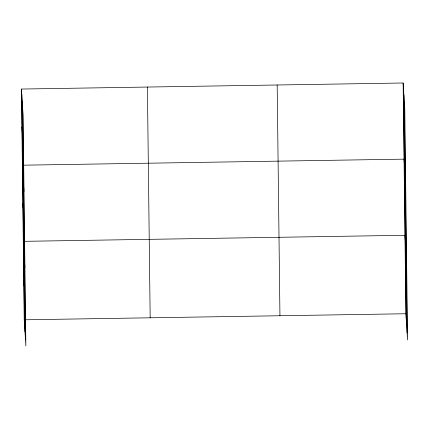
<?xml version="1.0" encoding="UTF-8"?>
<svg xmlns="http://www.w3.org/2000/svg" width="429" height="429" viewBox="0 0 429 429"><rect width="100%" height="100%" fill="white"/><g stroke="black" fill="none" stroke-linecap="round" stroke-linejoin="round"><path stroke-width="0.64" d="M21.45 89.05L23.096 115.251L25.869 346.005L24.217 319.798L21.45 89.05L403.131 82.995L404.783 109.202L407.55 339.95L405.904 313.749L403.131 82.995M24.217 319.798L405.904 313.749M403.592 121.069L403.904 126.062M405.695 185.349L404.048 159.143L22.362 165.197L24.013 191.398M404.504 197.217L404.815 202.209M406.606 261.497L404.96 235.29L23.279 241.345L24.925 267.546M405.432 274.522L405.743 279.515M21.906 127.123L22.222 132.116M22.823 203.271L23.134 208.263M23.745 280.571L24.062 285.564M404.343 102.204L407.11 332.952M403.887 94.991L406.654 325.74M403.448 87.988L406.215 318.742M277.177 84.996L279.944 315.744M147.404 87.049L150.171 317.803M22.657 108.253L25.429 339.001M22.206 101.04L24.973 331.794M21.766 94.042L24.533 324.791"/></g></svg>
